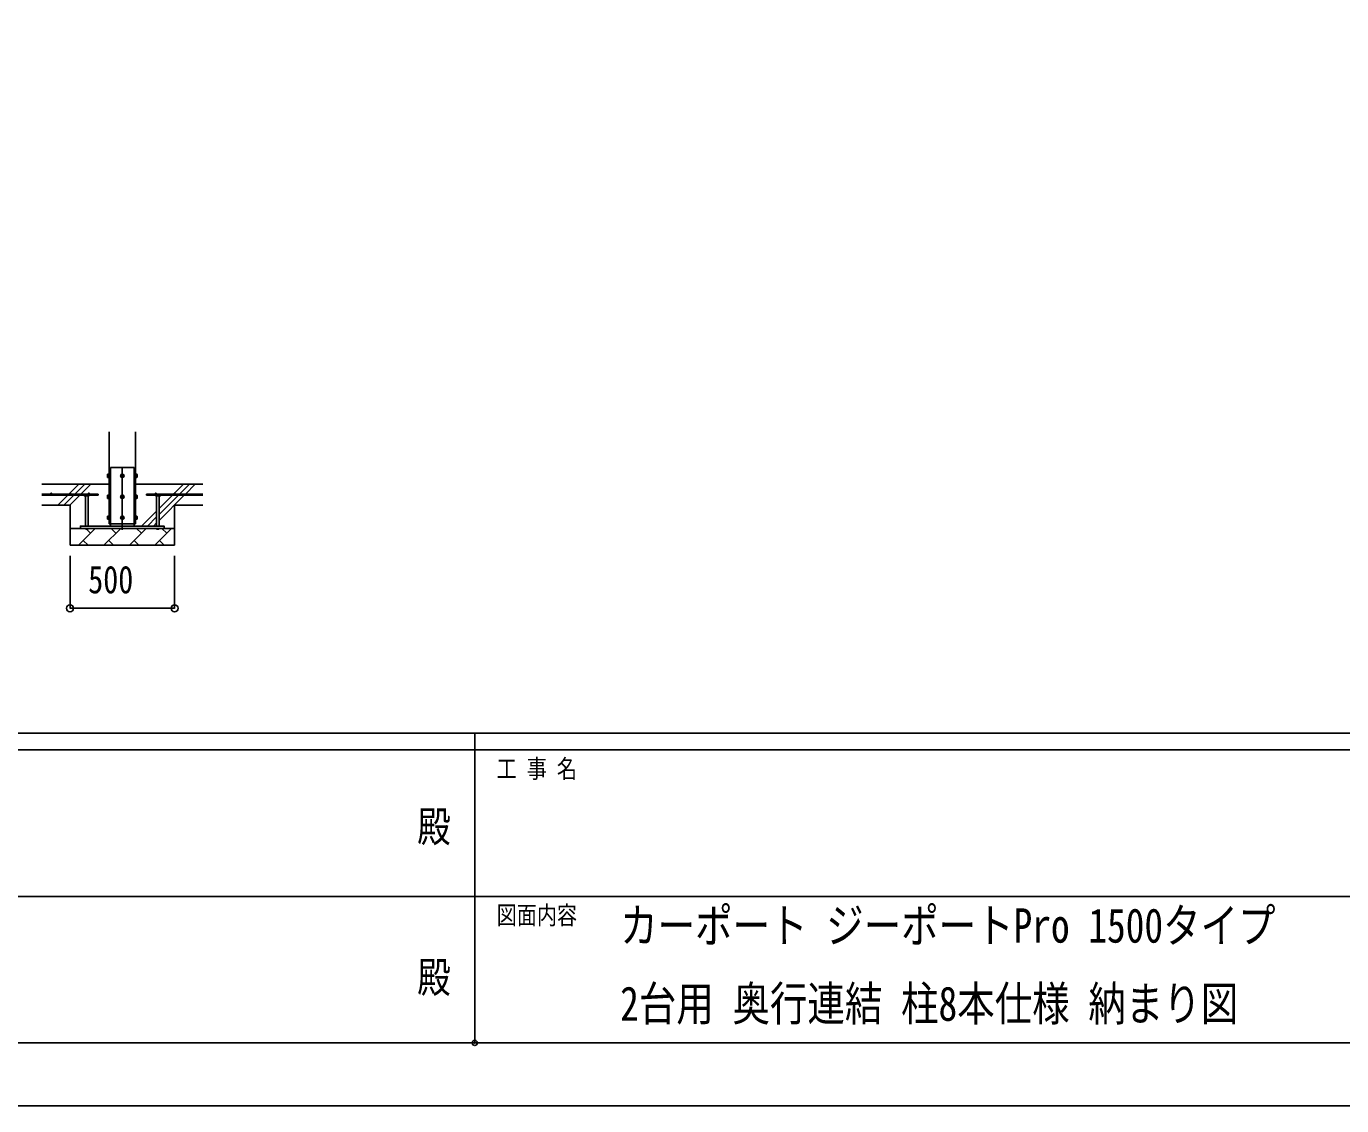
# Model space of a CAD drawing. Units: millimetres, scale not verified. Extents: x -16820 to 16820, y -11880 to 11880.
# Drawn here: x -2164 to 4125, y -11880 to -6722 of the extents above; entities that cross this region are included whole.
import ezdxf
from ezdxf.enums import TextEntityAlignment as Align

# ---------------------------------------------------------------- set-up
doc = ezdxf.new("R2010")
doc.units = ezdxf.units.MM
doc.header["$LTSCALE"] = 50
doc.header["$PDMODE"] = 32
doc.header["$PDSIZE"] = 25
for name, color, linetype in [('0-2_USER1', 3, 'Continuous'), ('0-3_YKK_11', 7, 'Continuous'), ('0-4_YKK_12', 2, 'Continuous'), ('0-5_YKK_13', 4, 'Continuous'), ('0-6_YKK_A1', 4, 'Continuous'), ('0-7_YKK_D', 6, 'Continuous'), ('0-8_YKK_ZWAK', 7, 'Continuous')]:
    doc.layers.add(name, color=color, linetype=linetype)
doc.styles.add('ＭＳ ゴシック', font='')
doc.styles.get('ＭＳ ゴシック').set_extended_font_data('MS Gothic')

msp = doc.modelspace()

# ---------------------------------------------------------------- linework, layer by layer
at = {"layer": '0-3_YKK_11'}
for p, q in [((-1954.92, -9122), (-1904.92, -9122)), ((-1454.92, -9122), (-1504.92, -9122))]:
    msp.add_line(p, q, dxfattribs=at)
at = {"layer": '0-4_YKK_12'}
msp.add_line((-1704.92, -8827.5), (-1704.92, -9127.5), dxfattribs=at)
at = {"layer": '0-5_YKK_13'}
for p, q in [((-1775.62, -8863.51), (-1775.04, -8862.51)), ((-1775.62, -8863.51), (-1775.62, -8876.5)), ((-1770.12, -8862.51), (-1775.04, -8862.51)), ((-1770.12, -8866.25), (-1775.04, -8866.25)), ((-1770.12, -8862.51), (-1770.12, -8877.51)), ((-1768.52, -8862.96), (-1770.12, -8862.96)), ((-1770.12, -8869.5), (-1770.12, -8862.96)), ((-1768.52, -8869.5), (-1768.52, -8862.96)), ((-1760.92, -8830), (-1648.92, -8830)), ((-1648.92, -9100), (-1648.92, -8830)), ((-1641.32, -8862.95), (-1639.72, -8862.95)), ((-1641.32, -8869.5), (-1641.32, -8862.95)), ((-1639.72, -8862.49), (-1634.8, -8862.49)), ((-1639.72, -8862.49), (-1639.72, -8877.51)), ((-1639.72, -8869.5), (-1639.72, -8862.95)), ((-1639.72, -8866.25), (-1634.8, -8866.25)), ((-1634.22, -8863.5), (-1634.8, -8862.49)), ((-1634.22, -8863.5), (-1634.22, -8876.5)), ((-1775.62, -8876.5), (-1775.04, -8877.51)), ((-1770.12, -8873.75), (-1775.04, -8873.75)), ((-1770.12, -8877.51), (-1775.04, -8877.51)), ((-1770.12, -8869.5), (-1768.52, -8869.5)), ((-1770.12, -8870.5), (-1768.52, -8870.5)), ((-1770.12, -8877.05), (-1770.12, -8870.5)), ((-1770.12, -8877.05), (-1768.52, -8877.05)), ((-1768.52, -8877.05), (-1768.52, -8870.5)), ((-1639.72, -8869.5), (-1641.32, -8869.5)), ((-1639.72, -8870.5), (-1641.32, -8870.5)), ((-1641.32, -8877.05), (-1641.32, -8870.5)), ((-1639.72, -8877.05), (-1641.32, -8877.05)), ((-1639.72, -8877.05), (-1639.72, -8870.5)), ((-1639.72, -8873.75), (-1634.8, -8873.75)), ((-1639.72, -8877.51), (-1634.8, -8877.51)), ((-1634.22, -8876.5), (-1634.8, -8877.51)), ((-1884.42, -8957.5), (-1885.89, -8958.35)), ((-1884.42, -8957.5), (-1865.42, -8957.5)), ((-1880.92, -8965.5), (-1880.92, -9110)), ((-1880.41, -8965.5), (-1880.41, -8958.35)), ((-1869.44, -8965.5), (-1869.44, -8958.35)), ((-1868.92, -8965.5), (-1868.92, -9110)), ((-1865.42, -8957.5), (-1863.95, -8958.35)), ((-1863.95, -8965.5), (-1863.95, -8958.35)), ((-1775.62, -8963.51), (-1775.04, -8962.51)), ((-1775.62, -8963.51), (-1775.62, -8976.5)), ((-1775.62, -8976.5), (-1775.04, -8977.51)), ((-1770.12, -8962.51), (-1775.04, -8962.51)), ((-1770.12, -8966.25), (-1775.04, -8966.25)), ((-1770.12, -8973.75), (-1775.04, -8973.75)), ((-1770.12, -8977.51), (-1775.04, -8977.51)), ((-1770.12, -8962.51), (-1770.12, -8977.51)), ((-1768.52, -8962.96), (-1770.12, -8962.96)), ((-1770.12, -8969.5), (-1770.12, -8962.96)), ((-1770.12, -8969.5), (-1768.52, -8969.5)), ((-1770.12, -8970.5), (-1768.52, -8970.5)), ((-1770.12, -8977.05), (-1770.12, -8970.5)), ((-1770.12, -8977.05), (-1768.52, -8977.05)), ((-1768.52, -8969.5), (-1768.52, -8962.96)), ((-1768.52, -8977.05), (-1768.52, -8970.5)), ((-1641.32, -8962.95), (-1639.72, -8962.95)), ((-1641.32, -8969.5), (-1641.32, -8962.95)), ((-1639.72, -8969.5), (-1641.32, -8969.5)), ((-1639.72, -8970.5), (-1641.32, -8970.5)), ((-1641.32, -8977.05), (-1641.32, -8970.5)), ((-1639.72, -8977.05), (-1641.32, -8977.05)), ((-1639.72, -8962.49), (-1634.8, -8962.49)), ((-1639.72, -8962.49), (-1639.72, -8977.51)), ((-1639.72, -8969.5), (-1639.72, -8962.95)), ((-1639.72, -8966.25), (-1634.8, -8966.25)), ((-1639.72, -8977.05), (-1639.72, -8970.5)), ((-1639.72, -8973.75), (-1634.8, -8973.75)), ((-1639.72, -8977.51), (-1634.8, -8977.51)), ((-1634.22, -8963.5), (-1634.8, -8962.49)), ((-1634.22, -8976.5), (-1634.8, -8977.51)), ((-1634.22, -8963.5), (-1634.22, -8976.5)), ((-1544.42, -8957.5), (-1545.89, -8958.35)), ((-1545.89, -8965.5), (-1545.89, -8958.35)), ((-1525.42, -8957.5), (-1544.42, -8957.5)), ((-1540.92, -8965.5), (-1540.92, -9110)), ((-1540.41, -8965.5), (-1540.41, -8958.35)), ((-1529.44, -8965.5), (-1529.44, -8958.35)), ((-1528.92, -8965.5), (-1528.92, -9110)), ((-1525.42, -8957.5), (-1523.95, -8958.35)), ((-1880.92, -9110), (-1868.92, -9110)), ((-1775.62, -9063.51), (-1775.04, -9062.51)), ((-1775.62, -9063.51), (-1775.62, -9076.5)), ((-1775.62, -9076.5), (-1775.04, -9077.51)), ((-1770.12, -9062.51), (-1775.04, -9062.51)), ((-1770.12, -9066.25), (-1775.04, -9066.25)), ((-1770.12, -9073.75), (-1775.04, -9073.75)), ((-1770.12, -9077.51), (-1775.04, -9077.51)), ((-1770.12, -9062.51), (-1770.12, -9077.51)), ((-1768.52, -9062.96), (-1770.12, -9062.96)), ((-1770.12, -9069.5), (-1770.12, -9062.96)), ((-1770.12, -9069.5), (-1768.52, -9069.5)), ((-1770.12, -9070.5), (-1768.52, -9070.5)), ((-1770.12, -9077.05), (-1770.12, -9070.5)), ((-1770.12, -9077.05), (-1768.52, -9077.05)), ((-1768.52, -9069.5), (-1768.52, -9062.96)), ((-1768.52, -9077.05), (-1768.52, -9070.5)), ((-1648.92, -9110), (-1648.92, -9100)), ((-1641.32, -9062.95), (-1639.72, -9062.95)), ((-1641.32, -9069.5), (-1641.32, -9062.95)), ((-1639.72, -9069.5), (-1641.32, -9069.5)), ((-1639.72, -9070.5), (-1641.32, -9070.5)), ((-1641.32, -9077.05), (-1641.32, -9070.5)), ((-1639.72, -9077.05), (-1641.32, -9077.05)), ((-1639.72, -9062.49), (-1634.8, -9062.49)), ((-1639.72, -9062.49), (-1639.72, -9077.51)), ((-1639.72, -9069.5), (-1639.72, -9062.95)), ((-1639.72, -9066.25), (-1634.8, -9066.25)), ((-1639.72, -9077.05), (-1639.72, -9070.5)), ((-1639.72, -9073.75), (-1634.8, -9073.75)), ((-1639.72, -9077.51), (-1634.8, -9077.51)), ((-1634.22, -9063.5), (-1634.8, -9062.49)), ((-1634.22, -9076.5), (-1634.8, -9077.51)), ((-1634.22, -9063.5), (-1634.22, -9076.5)), ((-1528.92, -9110), (-1540.92, -9110)), ((-1880.92, -9123.5), (-1868.92, -9123.5)), ((-1528.92, -9123.5), (-1540.92, -9123.5))]:
    msp.add_line(p, q, dxfattribs=at)
for points in [[(-1767.42, -8861.5), (-1768.52, -8861.5), (-1768.52, -8878.5), (-1767.42, -8878.5)], [(-1760.92, -9110), (-1760.92, -9100), (-1760.92, -8830)], [(-1642.42, -8861.5), (-1641.32, -8861.5), (-1641.32, -8878.5), (-1642.42, -8878.5)], [(-1863.95, -8965.5), (-1885.89, -8965.5), (-1885.89, -8958.35)], [(-1767.42, -8961.5), (-1768.52, -8961.5), (-1768.52, -8978.5), (-1767.42, -8978.5)], [(-1642.42, -8961.5), (-1641.32, -8961.5), (-1641.32, -8978.5), (-1642.42, -8978.5)], [(-1545.89, -8965.5), (-1523.95, -8965.5), (-1523.95, -8958.35)], [(-1767.42, -9061.5), (-1768.52, -9061.5), (-1768.52, -9078.5), (-1767.42, -9078.5)], [(-1642.42, -9061.5), (-1641.32, -9061.5), (-1641.32, -9078.5), (-1642.42, -9078.5)], [(-1880.92, -9122), (-1880.92, -9123.5), (-1878.92, -9125.5), (-1870.92, -9125.5)], [(-1868.92, -9122), (-1868.92, -9123.5), (-1870.92, -9125.5)], [(-1540.92, -9122), (-1540.92, -9123.5), (-1538.92, -9125.5)], [(-1528.92, -9122), (-1528.92, -9123.5), (-1530.92, -9125.5), (-1538.92, -9125.5)]]:
    msp.add_lwpolyline(points, dxfattribs=at)
for points in [[(-1704.92, -8862.49), (-1711.42, -8866.25), (-1711.42, -8873.75), (-1704.92, -8877.51), (-1698.42, -8873.75), (-1698.42, -8866.25)], [(-1704.92, -8962.49), (-1711.42, -8966.25), (-1711.42, -8973.75), (-1704.92, -8977.51), (-1698.42, -8973.75), (-1698.42, -8966.25)], [(-1904.92, -9122), (-1504.92, -9122), (-1504.92, -9110), (-1904.92, -9110)], [(-1704.92, -9062.49), (-1711.42, -9066.25), (-1711.42, -9073.75), (-1704.92, -9077.51), (-1698.42, -9073.75), (-1698.42, -9066.25)]]:
    msp.add_lwpolyline(points, close=True, dxfattribs=at)
for centre, radius in [((-1704.92, -8870), 8.5), ((-1704.92, -8870), 6.5), ((-1704.92, -8970), 8.5), ((-1704.92, -8970), 6.5), ((-1704.92, -9070), 8.5), ((-1704.92, -9070), 6.5)]:
    msp.add_circle(centre, radius, dxfattribs=at)
for centre, radius, start, end in [((-1772.32, -8864.38), 3.31, 145.51973, 214.48027), ((-1763.2, -8870), 12.42, 162.41205, 197.58795), ((-1704.92, -8870), 7.05, 157.21814, 202.78186), ((-1704.92, -8870), 7.05, 97.21814, 142.78186), ((-1704.92, -8870), 7.05, 37.21814, 82.78186), ((-1704.92, -8870), 7.05, 337.21814, 22.78186), ((-1637.54, -8864.37), 3.32, 325.61575, 34.38425), ((-1646.64, -8870), 12.42, 342.41205, 17.58795), ((-1772.3, -8875.63), 3.32, 145.61575, 214.38425), ((-1704.92, -8870), 7.05, 217.21814, 262.78186), ((-1704.92, -8870), 7.05, 277.21814, 322.78186), ((-1637.54, -8875.63), 3.32, 325.61575, 34.38425), ((-1883.15, -8962.36), 4.86, 55.61575, 124.38425), ((-1874.92, -8975.65), 18.15, 72.41205, 107.58795), ((-1866.69, -8962.36), 4.86, 55.61575, 124.38425), ((-1772.32, -8964.38), 3.31, 145.51973, 214.48027), ((-1763.2, -8970), 12.42, 162.41205, 197.58795), ((-1772.3, -8975.63), 3.32, 145.61575, 214.38425), ((-1704.92, -8970), 7.05, 157.21814, 202.78186), ((-1704.92, -8970), 7.05, 97.21814, 142.78186), ((-1704.92, -8970), 7.05, 217.21814, 262.78186), ((-1704.92, -8970), 7.05, 37.21814, 82.78186), ((-1704.92, -8970), 7.05, 277.21814, 322.78186), ((-1704.92, -8970), 7.05, 337.21814, 22.78186), ((-1637.54, -8964.37), 3.32, 325.61575, 34.38425), ((-1646.64, -8970), 12.42, 342.41205, 17.58795), ((-1637.54, -8975.63), 3.32, 325.61575, 34.38425), ((-1543.15, -8962.36), 4.86, 55.61575, 124.38425), ((-1534.92, -8975.65), 18.15, 72.41205, 107.58795), ((-1526.69, -8962.36), 4.86, 55.61575, 124.38425), ((-1772.32, -9064.38), 3.31, 145.51973, 214.48027), ((-1763.2, -9070), 12.42, 162.41205, 197.58795), ((-1772.3, -9075.63), 3.32, 145.61575, 214.38425), ((-1704.92, -9070), 7.05, 157.21814, 202.78186), ((-1704.92, -9070), 7.05, 97.21814, 142.78186), ((-1704.92, -9070), 7.05, 217.21814, 262.78186), ((-1704.92, -9070), 7.05, 37.21814, 82.78186), ((-1704.92, -9070), 7.05, 277.21814, 322.78186), ((-1704.92, -9070), 7.05, 337.21814, 22.78186), ((-1637.54, -9064.37), 3.32, 325.61575, 34.38425), ((-1646.64, -9070), 12.42, 342.41205, 17.58795), ((-1637.54, -9075.63), 3.32, 325.61575, 34.38425)]:
    msp.add_arc(centre, radius, start, end, dxfattribs=at)
at = {"layer": '0-6_YKK_A1'}
for p, q in [((-1767.42, -8660), (-1767.42, -9100)), ((-1642.42, -9100), (-1642.42, -8660)), ((-1767.42, -8910), (-2090.08, -8910)), ((-1955.14, -8952.51), (-1912.63, -8910)), ((-1931.85, -8957.5), (-1884.35, -8910)), ((-1903.57, -8957.5), (-1856.07, -8910)), ((-1319.76, -8910), (-1642.42, -8910)), ((-1455.14, -8952.51), (-1412.63, -8910)), ((-1431.85, -8957.5), (-1384.35, -8910)), ((-1403.57, -8957.5), (-1356.07, -8910)), ((-1819.92, -8957.5), (-2090.08, -8957.5)), ((-1885.89, -8962.5), (-2090.08, -8962.5)), ((-2012.63, -9010), (-1965.13, -8962.5)), ((-1984.35, -9010), (-1936.85, -8962.5)), ((-1960.13, -8957.5), (-1957.41, -8954.78)), ((-1956.07, -9010), (-1908.57, -8962.5)), ((-1819.92, -8962.5), (-1863.95, -8962.5)), ((-1819.92, -8957.5), (-1819.92, -8962.5)), ((-1589.92, -8957.5), (-1319.76, -8957.5)), ((-1589.92, -8957.5), (-1589.92, -8962.5)), ((-1589.92, -8962.5), (-1545.89, -8962.5)), ((-1528.92, -9082.85), (-1408.57, -8962.5)), ((-1528.92, -9054.57), (-1436.85, -8962.5)), ((-1528.92, -9026.29), (-1465.13, -8962.5)), ((-1523.95, -8962.5), (-1319.76, -8962.5)), ((-1460.13, -8957.5), (-1457.41, -8954.78)), ((-2090.08, -9010), (-1954.92, -9010)), ((-1954.92, -9010), (-1954.92, -9202)), ((-1612.63, -9110), (-1540.92, -9038.29)), ((-1454.92, -9010), (-1319.76, -9010)), ((-1454.92, -9010), (-1454.92, -9202)), ((-1760.92, -9110), (-1904.92, -9110)), ((-1904.92, -9110), (-1904.92, -9122)), ((-1767.42, -9100), (-1642.42, -9100)), ((-1648.92, -9110), (-1504.92, -9110)), ((-1584.35, -9110), (-1540.92, -9066.57)), ((-1556.07, -9110), (-1540.92, -9094.85)), ((-1504.92, -9110), (-1504.92, -9122)), ((-1904.92, -9122), (-1954.92, -9122)), ((-1454.92, -9122), (-1954.92, -9122)), ((-1914.18, -9202), (-1834.18, -9122)), ((-1891.52, -9179.34), (-1868.86, -9202)), ((-1856.85, -9144.66), (-1876.01, -9125.5)), ((-1792.76, -9202), (-1712.76, -9122)), ((-1770.1, -9179.34), (-1747.44, -9202)), ((-1735.42, -9144.66), (-1758.09, -9122)), ((-1671.34, -9202), (-1591.34, -9122)), ((-1648.68, -9179.34), (-1626.02, -9202)), ((-1614, -9144.66), (-1636.66, -9122)), ((-1549.92, -9202), (-1469.92, -9122)), ((-1527.26, -9179.34), (-1504.6, -9202)), ((-1492.58, -9144.66), (-1515.24, -9122)), ((-1504.92, -9122), (-1454.92, -9122)), ((-1454.92, -9202), (-1954.92, -9202))]:
    msp.add_line(p, q, dxfattribs=at)
for centre in [(-2044.92, -8955), (-1954.92, -8955), (-1864.92, -8955), (-1544.92, -8955), (-1454.92, -8955)]:
    msp.add_circle(centre, 2.5, dxfattribs=at)
at = {"layer": '0-7_YKK_D'}
for p, q in [((-1954.92, -9252), (-1954.92, -9504)), ((-1454.92, -9252), (-1454.92, -9504)), ((-1454.92, -9503), (-1954.92, -9503))]:
    msp.add_line(p, q, dxfattribs=at)
for centre in [(-1954.92, -9503), (-1454.92, -9503)]:
    msp.add_circle(centre, 17, dxfattribs=at)
at = {"layer": '0-8_YKK_ZWAK'}
for p, q in [((15580.08, -10100), (-15619.92, -10100)), ((-19.92, -10100), (-19.92, -11580)), ((-19.92, -10180), (-5219.92, -10180)), ((5180.08, -10180), (-19.92, -10180)), ((-5189.92, -10880), (-19.92, -10880)), ((-19.92, -10880), (5180.08, -10880)), ((-5219.92, -11580), (-19.92, -11580)), ((-19.92, -11580), (5180.08, -11580))]:
    msp.add_line(p, q, dxfattribs=at)
msp.add_lwpolyline([(-16820, -11880), (16820, -11880), (16820, 11880), (-16820, 11880)], close=True, dxfattribs=at)
msp.add_point((-19.92, -11580), dxfattribs=at)

# ---------------------------------------------------------------- texts
at = {"layer": '0-2_USER1', "style": 'ＭＳ ゴシック', "width": 0.8}
for s, p in [('カーポート ジーポートPro 1500タイプ\u3000', (675.3, -11150.13)), ('2台用 奥行連結 柱8本仕様 納まり図', (675.3, -11523.46))]:
    msp.add_text(s, height=164.2, dxfattribs=at).set_placement(p, align=Align.BOTTOM_LEFT)
at = {"layer": '0-7_YKK_D', "style": 'ＭＳ ゴシック', "width": 0.8}
msp.add_text('500', height=132, dxfattribs=at).set_placement((-1868.12, -9471), align=Align.BOTTOM_LEFT)
at = {"layer": '0-8_YKK_ZWAK', "style": 'ＭＳ ゴシック', "width": 0.8}
for s, height, p in [('工 事 名', 87.98, (85.08, -10340)), ('殿', 146.6, (-294.67, -10663.33)), ('図面内容', 87.98, (85.08, -11040)), ('殿', 146.6, (-294.67, -11383.33))]:
    msp.add_text(s, height=height, dxfattribs=at).set_placement(p, align=Align.BOTTOM_LEFT)

doc.saveas('drawing.dxf')
